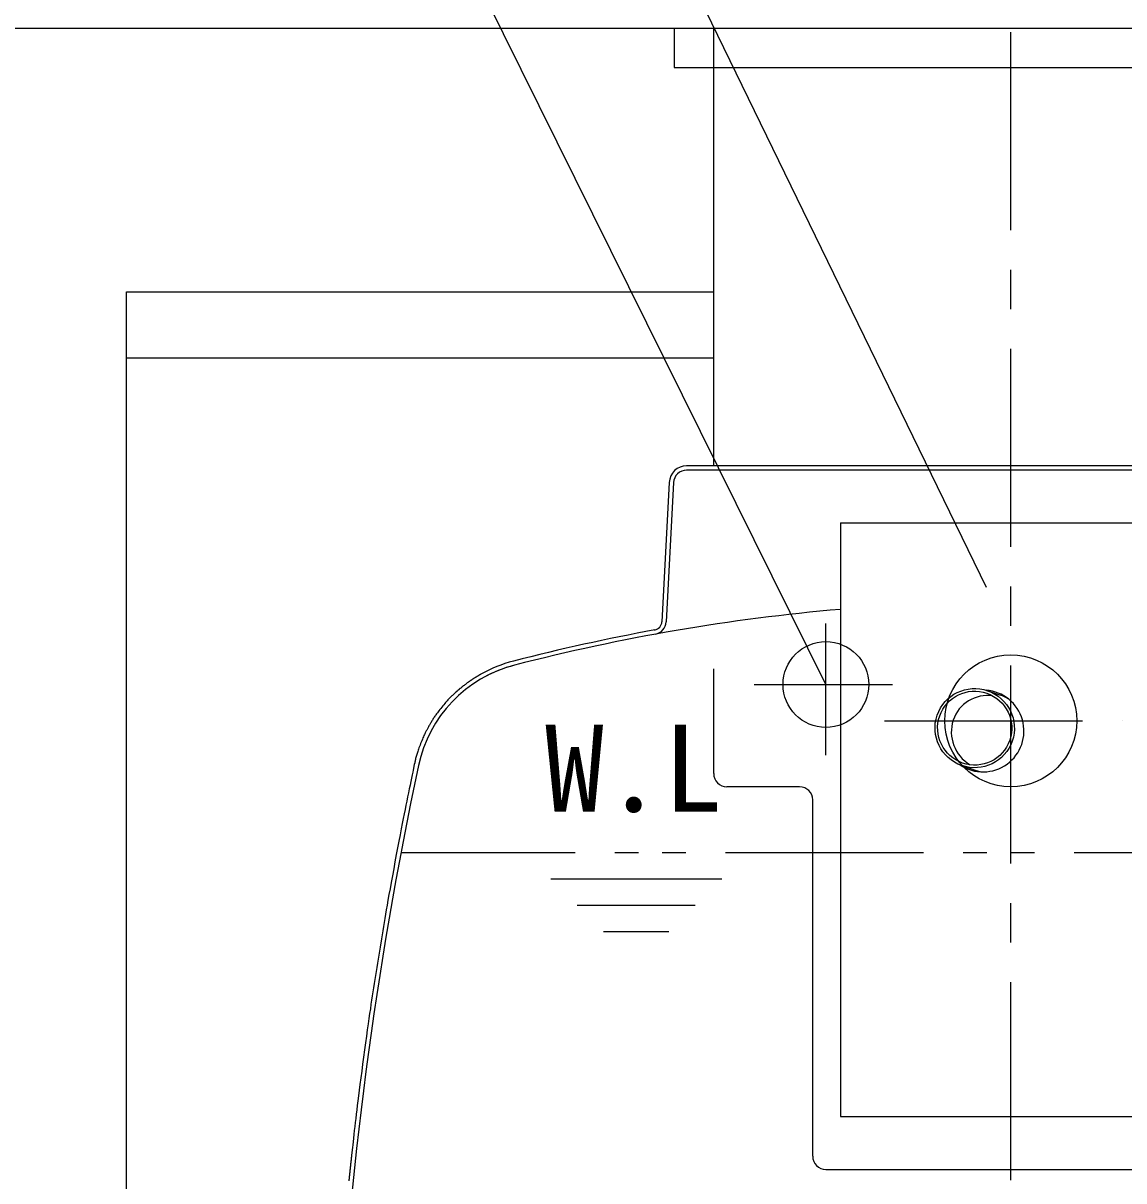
# Model space of a CAD drawing. Units: millimetres, scale not verified. Extents: x -23960 to 8910, y -6308 to 6308.
# Drawn here: x 781 to 1615, y -2467 to -1589 of the extents above; entities that cross this region are included whole.
import ezdxf
from ezdxf.enums import TextEntityAlignment as Align

# ---------------------------------------------------------------- set-up
doc = ezdxf.new("R2010")
doc.units = ezdxf.units.MM
doc.header["$LTSCALE"] = 30
doc.linetypes.add('CHAIN1', pattern=[8, 5, -1, 1, -1])
doc.linetypes.add('DOUBLE_CHAIN1', pattern=[8.8, 5, -1, 0.6, -0.6, 0.6, -1])
for name, color, linetype, lineweight in [('0-1_空気管', 3, 'Continuous', 25), ('0-2_製作', 3, 'Continuous', 25), ('0-4_機器', 2, 'Continuous', 25), ('0-C_08', 2, 'Continuous', 25)]:
    doc.layers.add(name, color=color, linetype=linetype, lineweight=lineweight)
doc.styles.add('ＭＳ ゴシック', font='')
doc.styles.get('ＭＳ ゴシック').set_extended_font_data('MS Gothic')

msp = doc.modelspace()

# ---------------------------------------------------------------- linework, layer by layer
at = {"layer": '0-1_空気管'}
for p, q in [((1389.57, -2090.58), (1085.71, -1476.77)), ((1511.34, -2017.07), (1249.07, -1478.02)), ((1274.58, -1593.08), (1274.58, -1623.08)), ((1304.71, -1924.88), (1304.71, -1593.08)), ((1274.58, -1623.08), (1784.58, -1623.08)), ((1775.09, -1924.88), (1284.06, -1924.88)), ((1775.09, -1928.08), (1284.06, -1928.08)), ((1270.88, -1937.39), (1265.35, -2042.95)), ((1274.08, -1937.55), (1268.55, -2043.12)), ((1400.58, -1968.08), (1658.58, -1968.08)), ((1400.58, -1968.08), (1400.58, -2418.08)), ((1304.58, -2158.08), (1304.58, -2078.6)), ((1512.11, -2095.28), (1521.78, -2098.63)), ((1492.48, -2151.98), (1503.5, -2155.8)), ((1369.58, -2168.08), (1314.57, -2168.08)), ((1379.57, -2448.08), (1379.57, -2178.08)), ((1310.63, -2238.08), (1181.13, -2238.08)), ((1290.63, -2258.08), (1201.13, -2258.08)), ((1270.63, -2278.08), (1221.13, -2278.08)), ((1050.77, -2295.68), (1050.28, -2298.77)), ((1050.28, -2298.77), (1049.78, -2301.86)), ((1400.58, -2418.08), (1658.58, -2418.08)), ((1389.57, -2458.08), (1669.58, -2458.08))]:
    msp.add_line(p, q, dxfattribs=at)
at = {"layer": '0-1_空気管', "linetype": 'CHAIN1'}
for p, q in [((1529.58, -3426.22), (1529.58, -1593.08)), ((1389.57, -2144.11), (1389.57, -2044.28)), ((1335.32, -2090.58), (1440.11, -2090.58)), ((1433.97, -2118.08), (1614.13, -2118.08))]:
    msp.add_line(p, q, dxfattribs=at)
at = {"layer": '0-1_空気管', "linetype": 'DOUBLE_CHAIN1'}
msp.add_line((1991.53, -2218.08), (1067.63, -2218.08), dxfattribs=at)
at = {"layer": '0-1_空気管'}
for points in [[(1274.58, -1593.08), (1784.58, -1593.08), (1784.58, -1623.08)], [(1123.79, -2085.38), (1123.62, -2085.48), (1123.29, -2085.69), (1123.14, -2085.79), (1122.97, -2085.89), (1122.64, -2086.11), (1122.3, -2086.33), (1122.13, -2086.45), (1121.95, -2086.57), (1121.77, -2086.69), (1121.58, -2086.81), (1121.39, -2086.94), (1121.2, -2087.06), (1121, -2087.19), (1120.8, -2087.33), (1120.6, -2087.46), (1120.39, -2087.6), (1120.19, -2087.74), (1119.97, -2087.89), (1119.76, -2088.03), (1119.54, -2088.19), (1119.3, -2088.35), (1119.06, -2088.53), (1118.79, -2088.72), (1118.51, -2088.92), (1118.2, -2089.15), (1117.87, -2089.39), (1117.52, -2089.65), (1117.16, -2089.92), (1116.43, -2090.47), (1116.07, -2090.74), (1115.73, -2091), (1115.4, -2091.25), (1115.1, -2091.48), (1114.83, -2091.69), (1114.57, -2091.89), (1114.33, -2092.09), (1114.09, -2092.28), (1113.86, -2092.46), (1113.62, -2092.66)], [(1128.18, -2082.77), (1128.18, -2082.77), (1128.18, -2082.77), (1128.18, -2082.77), (1128.17, -2082.77), (1128.17, -2082.78), (1128.16, -2082.78), (1128.15, -2082.79), (1128.12, -2082.8), (1128.1, -2082.82), (1128.08, -2082.83), (1128.04, -2082.85), (1128, -2082.87), (1127.96, -2082.9), (1127.9, -2082.93), (1127.84, -2082.96), (1127.78, -2083), (1127.7, -2083.04), (1127.62, -2083.09), (1127.53, -2083.14), (1127.44, -2083.19), (1127.34, -2083.25), (1127.22, -2083.31), (1127.1, -2083.38), (1126.96, -2083.46), (1126.81, -2083.55), (1126.64, -2083.65), (1126.45, -2083.76), (1126.23, -2083.89), (1126.01, -2084.03), (1125.77, -2084.17), (1125.52, -2084.32), (1125.27, -2084.47), (1125.03, -2084.62), (1124.79, -2084.76), (1124.56, -2084.9), (1124.35, -2085.03), (1124.15, -2085.15), (1123.96, -2085.27), (1123.79, -2085.38)], [(1109.61, -2096.1), (1108.96, -2096.69), (1108.68, -2096.94), (1108.35, -2097.24), (1107.97, -2097.58), (1107.56, -2097.96), (1107.12, -2098.37), (1106.66, -2098.8), (1106.18, -2099.25), (1105.7, -2099.72), (1105.23, -2100.18), (1104.75, -2100.67), (1104.26, -2101.17), (1103.75, -2101.7), (1103.22, -2102.28), (1102.67, -2102.89), (1102.08, -2103.56), (1101.45, -2104.3), (1100.77, -2105.09), (1100.06, -2105.95), (1099.32, -2106.84), (1098.58, -2107.75), (1097.84, -2108.66), (1097.12, -2109.56), (1096.43, -2110.44), (1095.79, -2111.27), (1095.2, -2112.04), (1094.66, -2112.76), (1094.17, -2113.44), (1093.72, -2114.08), (1093.29, -2114.69), (1092.9, -2115.28), (1092.52, -2115.85), (1092.15, -2116.42), (1091.79, -2117), (1091.44, -2117.57), (1091.1, -2118.14), (1090.75, -2118.72), (1090.42, -2119.28), (1090.09, -2119.85)], [(1113.62, -2092.66), (1113.38, -2092.86), (1113.13, -2093.07), (1112.87, -2093.28), (1112.6, -2093.51), (1112.34, -2093.72), (1112.09, -2093.94), (1111.84, -2094.15), (1111.62, -2094.34), (1111.41, -2094.52), (1111.23, -2094.68), (1111.06, -2094.81), (1110.92, -2094.94), (1110.79, -2095.05), (1110.68, -2095.15), (1110.57, -2095.24), (1110.47, -2095.33), (1110.38, -2095.41), (1110.28, -2095.5), (1110.19, -2095.58), (1110.1, -2095.66), (1110.01, -2095.74), (1109.93, -2095.81), (1109.86, -2095.88), (1109.79, -2095.94), (1109.61, -2096.1)], [(1090.09, -2119.85), (1089.77, -2120.4), (1089.45, -2120.95), (1089.14, -2121.48), (1088.84, -2122.01), (1088.54, -2122.53), (1088.25, -2123.05), (1087.96, -2123.55), (1087.68, -2124.06), (1087.4, -2124.57), (1087.12, -2125.08), (1086.85, -2125.59), (1086.58, -2126.12), (1086.3, -2126.66), (1086.02, -2127.25), (1085.72, -2127.89), (1085.4, -2128.58), (1085.06, -2129.34), (1084.68, -2130.18), (1084.29, -2131.11), (1083.86, -2132.12), (1083.42, -2133.17), (1082.97, -2134.26), (1082.52, -2135.36), (1082.09, -2136.46), (1081.67, -2137.53), (1081.28, -2138.56), (1080.93, -2139.53), (1080.6, -2140.45), (1080.31, -2141.32), (1080.04, -2142.15), (1079.79, -2142.95), (1079.56, -2143.72), (1079.34, -2144.48), (1079.14, -2145.24), (1078.95, -2146), (1078.77, -2146.74), (1078.6, -2147.46), (1078.44, -2148.15), (1078.3, -2148.79)], [(1078.3, -2148.79), (1078.17, -2149.37), (1078.06, -2149.88), (1077.75, -2151.32)], [(1077.75, -2151.32), (1076.89, -2155.4), (1076.53, -2157.11), (1076.09, -2159.15), (1075.6, -2161.49), (1075.06, -2164.06), (1074.48, -2166.82), (1073.87, -2169.73), (1073.25, -2172.73), (1072.62, -2175.79), (1071.99, -2178.86), (1071.35, -2181.97), (1070.71, -2185.19), (1070.04, -2188.55), (1069.34, -2192.1), (1068.6, -2195.9), (1067.81, -2199.98), (1066.96, -2204.4), (1066.06, -2209.18), (1065.1, -2214.25), (1064.11, -2219.51), (1063.11, -2224.88), (1062.11, -2230.24), (1061.14, -2235.5), (1060.2, -2240.57), (1059.33, -2245.36), (1058.53, -2249.79), (1057.79, -2253.89), (1057.11, -2257.69), (1056.49, -2261.26), (1055.9, -2264.63), (1055.34, -2267.87), (1054.81, -2271), (1054.29, -2274.09), (1053.78, -2277.18), (1053.27, -2280.26), (1052.77, -2283.35), (1051.77, -2289.51), (1051.27, -2292.6), (1050.77, -2295.68)], [(1049.78, -2301.86), (1049.29, -2304.94), (1048.79, -2308.03), (1048.3, -2311.11), (1047.81, -2314.2), (1047.33, -2317.28), (1046.84, -2320.37), (1046.36, -2323.46), (1045.89, -2326.56), (1045.41, -2329.7), (1044.93, -2332.94), (1044.43, -2336.33), (1043.91, -2339.92), (1043.36, -2343.74), (1042.77, -2347.86), (1042.15, -2352.32), (1041.48, -2357.14), (1040.78, -2362.25), (1040.05, -2367.55), (1039.32, -2372.96), (1038.6, -2378.36), (1037.88, -2383.67), (1037.21, -2388.78), (1036.57, -2393.6), (1035.99, -2398.07), (1035.46, -2402.19), (1034.97, -2406.02), (1034.52, -2409.62), (1034.11, -2413.02), (1033.71, -2416.27), (1033.34, -2419.43), (1032.98, -2422.55), (1032.62, -2425.64), (1032.27, -2428.69), (1031.94, -2431.64), (1031.62, -2434.45), (1031.33, -2437.06), (1031.07, -2439.43), (1030.84, -2441.51), (1030.2, -2447.39)], [(1030.2, -2447.39), (1030.17, -2447.68), (1030.15, -2447.81), (1030.14, -2447.95), (1030.11, -2448.12), (1030.1, -2448.31), (1030.07, -2448.51), (1030.05, -2448.72), (1030.03, -2448.93), (1029.98, -2449.38), (1029.95, -2449.61), (1029.93, -2449.84), (1029.9, -2450.08), (1029.87, -2450.33), (1029.84, -2450.6), (1029.81, -2450.89), (1029.78, -2451.2), (1029.75, -2451.53), (1029.71, -2451.87), (1029.67, -2452.23), (1029.63, -2452.59), (1029.59, -2452.95), (1029.55, -2453.31), (1029.52, -2453.64), (1029.48, -2453.96), (1029.45, -2454.25), (1029.42, -2454.52), (1029.39, -2454.77), (1029.37, -2455.01), (1029.34, -2455.26), (1029.32, -2455.5), (1029.29, -2455.76), (1029.26, -2456.03), (1029.23, -2456.31), (1029.2, -2456.62), (1029.16, -2456.93), (1029.13, -2457.26), (1029.09, -2457.58), (1029.06, -2457.89), (1029.03, -2458.19)], [(1028.37, -2464.43), (1028.36, -2464.56), (1028.35, -2464.68), (1028.34, -2464.8), (1028.32, -2464.91), (1028.31, -2465.02), (1028.29, -2465.23), (1028.28, -2465.34), (1028.27, -2465.45), (1028.26, -2465.57), (1028.25, -2465.67), (1028.23, -2465.78), (1028.22, -2465.88), (1028.22, -2465.97), (1028.21, -2466.05), (1028.2, -2466.13), (1028.19, -2466.19), (1028.19, -2466.25), (1028.18, -2466.3), (1028.18, -2466.34), (1028.17, -2466.41), (1028.16, -2466.44), (1028.16, -2466.48), (1028.16, -2466.51), (1028.15, -2466.56), (1028.15, -2466.59), (1028.15, -2466.61), (1028.15, -2466.63), (1028.14, -2466.65), (1028.14, -2466.67), (1028.14, -2466.68), (1028.14, -2466.7), (1028.14, -2466.71), (1028.14, -2466.72)], [(1029.03, -2458.19), (1029, -2458.47), (1028.97, -2458.73), (1028.95, -2458.96), (1028.93, -2459.18), (1028.91, -2459.38), (1028.88, -2459.57), (1028.87, -2459.74), (1028.85, -2459.91), (1028.83, -2460.07), (1028.82, -2460.23), (1028.8, -2460.38), (1028.78, -2460.54), (1028.77, -2460.68), (1028.75, -2460.83), (1028.74, -2460.97), (1028.72, -2461.1), (1028.71, -2461.22), (1028.7, -2461.35), (1028.68, -2461.46), (1028.67, -2461.57), (1028.66, -2461.68), (1028.65, -2461.78), (1028.63, -2461.97), (1028.62, -2462.07), (1028.6, -2462.25), (1028.59, -2462.35), (1028.58, -2462.45), (1028.57, -2462.56), (1028.56, -2462.68), (1028.55, -2462.81), (1028.53, -2462.95), (1028.51, -2463.1), (1028.5, -2463.26), (1028.46, -2463.61), (1028.44, -2463.79), (1028.42, -2463.96), (1028.41, -2464.13), (1028.39, -2464.28), (1028.37, -2464.43)]]:
    msp.add_lwpolyline(points, dxfattribs=at)
for centre, radius in [((1389.57, -2090.58), 32.5), ((1529.58, -2118.08), 50)]:
    msp.add_circle(centre, radius, dxfattribs=at)
for centre, radius, start, end in [((1284.06, -1938.08), 13.2, 90, 177), ((1284.06, -1938.08), 10, 90, 177), ((1529.58, -3528.08), 1500, 94.9335, 104.51398), ((1258.56, -2042.6), 6.8, 280.33899, 357), ((1258.56, -2042.6), 10, 280.33899, 357), ((1529.58, -3528.08), 1503.2, 100.33286, 104.51398), ((1178.7, -2172.76), 100, 104.51399, 168.01199), ((1178.7, -2172.76), 103.2, 104.51399, 119.31), ((1178.7, -2172.76), 100, 104.51399, 119.31), ((1508.58, -2125.81), 31, 236.12399, 85.689), ((4015.47, -2775.08), 3000, 168.01242, 177), ((1314.57, -2158.08), 10, 180, 270), ((1529.58, -2118.08), 50, 222.97299, 224.491), ((1369.58, -2178.08), 10, 0, 90), ((1389.57, -2448.08), 10, 180, 270)]:
    msp.add_arc(centre, radius, start, end, dxfattribs=at)
for major_axis in [(-28.43, 9.84), (-26.54, 9.19)]:
    msp.add_ellipse((1502.29, -2123.63), major_axis=major_axis, ratio=0.997, dxfattribs=at)
for major_axis, start_param, end_param in [((17.89, -22.22), 2.325798, 5.076677), ((-19.17, 23.8), 5.06634, 5.283787), ((-19.17, 23.8), 2.142195, 2.260346)]:
    msp.add_ellipse((1512.64, -2127.21), major_axis=major_axis, ratio=0.9743, start_param=start_param, end_param=end_param, dxfattribs=at)
at = {"layer": '0-2_製作', "color": 2}
msp.add_line((-181.79, -1593.08), (967.43, -1593.08), dxfattribs=at)
at = {"layer": '0-4_機器'}
for p, q in [((959.58, -1593.08), (2998.71, -1593.08)), ((859.58, -1793.08), (1304.71, -1793.08)), ((859.58, -1843.08), (1304.71, -1843.08))]:
    msp.add_line(p, q, dxfattribs=at)
at = {"layer": '0-C_08'}
msp.add_line((859.58, -3473.08), (859.58, -1793.08), dxfattribs=at)

# ---------------------------------------------------------------- texts
at = {"layer": '0-1_空気管', "color": 4, "style": 'ＭＳ ゴシック'}
msp.add_text('W.L', height=65.98, dxfattribs=at).set_placement((1176.63, -2206.69), align=Align.BOTTOM_LEFT)

doc.saveas('drawing.dxf')
